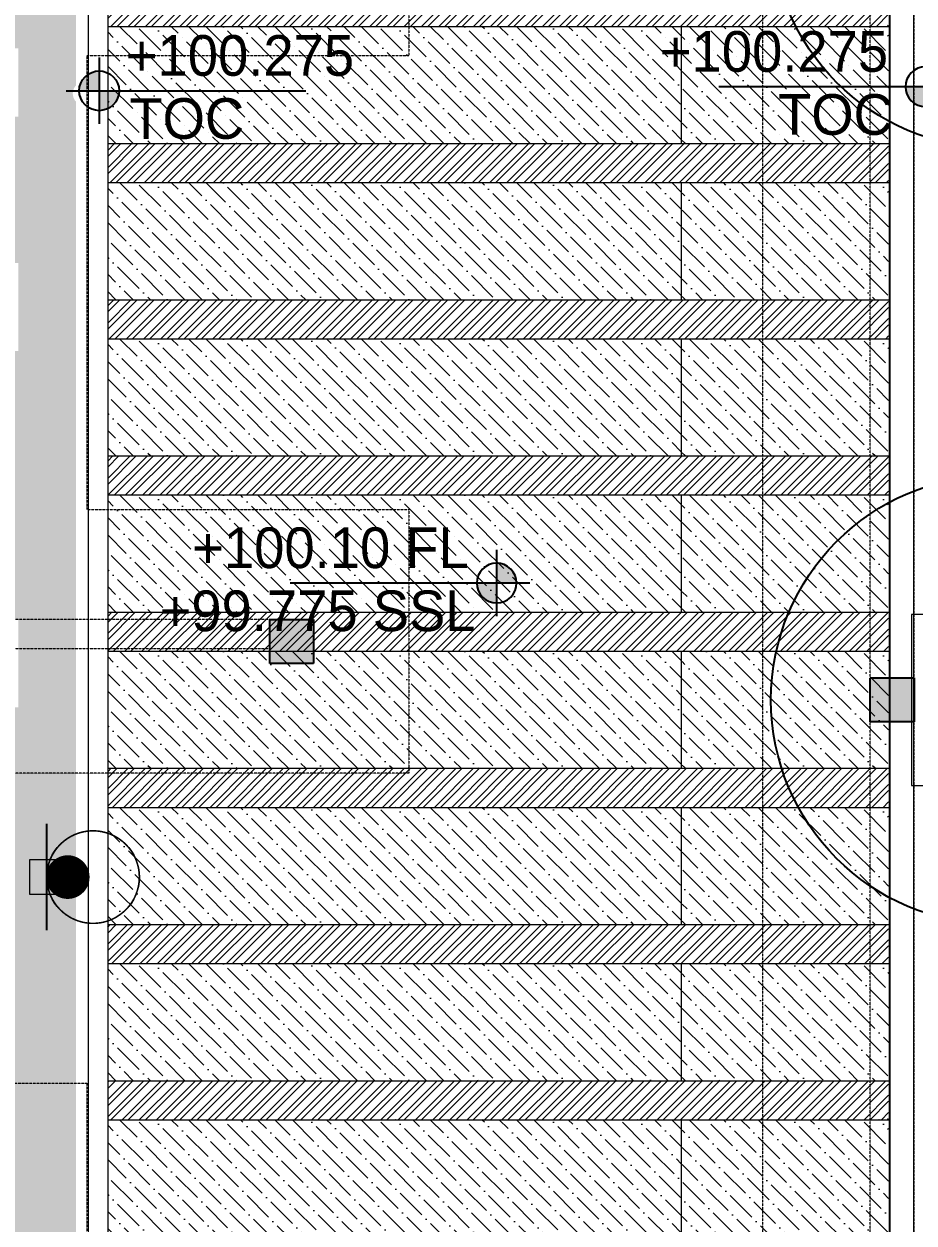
# Model space of a CAD drawing. Header units: millimetres. Extents: x 7964926 to 16080295, y -6277184 to -2986664.
# Drawn here: x 8092044 to 8101161, y -3120893 to -3108610 of the extents above; entities that cross this region are included whole.
import ezdxf

# ---------------------------------------------------------------- set-up
doc = ezdxf.new("R2010")
doc.units = ezdxf.units.MM
doc.header["$LTSCALE"] = 2000
doc.header["$MEASUREMENT"] = 0
for name, pattern in [('AUDIT_D_181231162926-8', [0]), ('DASHED2', [0.375, 0.25, -0.125]), ('HIDDEN', [0.375, 0.25, -0.125])]:
    doc.linetypes.add(name, pattern=pattern)
for name, color, linetype in [('a-col', 8, 'DASHED2'), ('a-hat col', 252, 'Continuous'), ('L - proposed trees', 74, 'Continuous'), ('L-FL', 7, 'Continuous')]:
    doc.layers.add(name, color=color, linetype=linetype)
for name, color, linetype, lineweight in [('L - paving', 9, 'Continuous', 5), ('L-ELE 1', 24, 'Continuous', 20), ('L-ELE 2', 30, 'Continuous', 15), ('L-ELE 4', 27, 'Continuous', 9), ('L-HATCH-1', 9, 'Continuous', 5), ('L-LIGHT FIXTURE', 6, 'AUDIT_D_181231162926-8', 18), ('L-Lighting', 6, 'Continuous', 35), ('L-SHRUBS', 96, 'Continuous', 18), ('STR-Capital', 8, 'Continuous', 15), ('STR-Column', 250, 'Continuous', 15), ('STR-Podium Beam', 8, 'Continuous', 15), ('STR-Podium Column', 250, 'Continuous', 15), ('STR-RCC Up Stand', 250, 'Continuous', 15)]:
    doc.layers.add(name, color=color, linetype=linetype, lineweight=lineweight)
doc.styles.add('Century Gothic', font='GOTHIC.TTF')
doc.styles.get("Standard").update_dxf_attribs({"font": 'romans.shx', "width": 0.75})
pattern_1 = [(135, (42990.07, 14400), (-243.067956, 66.2912607), [312.5, -62.5, 0, -62.5])]
pattern_2 = [(135, (42990.07, 12800), (-243.067956, 66.2912607), [312.5, -62.5, 0, -62.5])]
pattern_3 = [(135, (42990.07, 17600), (-243.067956, 66.2912607), [312.5, -62.5, 0, -62.5])]
pattern_4 = [(135, (42990.07, 16000), (-243.067956, 66.2912607), [312.5, -62.5, 0, -62.5])]
pattern_5 = [(135, (42990.07, 20800), (-243.067956, 66.2912607), [312.5, -62.5, 0, -62.5])]
pattern_6 = [(135, (42990.07, 19200), (-243.067956, 66.2912607), [312.5, -62.5, 0, -62.5])]
pattern_7 = [(135, (42990.07, 24000), (-243.067956, 66.2912607), [312.5, -62.5, 0, -62.5])]
pattern_8 = [(135, (42990.07, 22400), (-243.067956, 66.2912607), [312.5, -62.5, 0, -62.5])]
pattern_9 = [(45, (0, 0), (-88.3883476, 88.3883476), []), (45, (0, 62.5), (-88.3883476, 88.3883476), [])]

# ---------------------------------------------------------------- blocks, each defined once
blk = doc.blocks.new('basement - column')
at = {"layer": 'a-hat col'}
h = blk.add_hatch(color=256, dxfattribs=at)
h.dxf.hatch_style = 1
h.paths.add_polyline_path([(106925, -28649), (106475, -28649), (106475, -29099), (106925, -29099)])
h = blk.add_hatch(color=256, dxfattribs=at)
h.dxf.hatch_style = 1
h.paths.add_polyline_path([(113075, -29249), (112625, -29249), (112625, -29699), (113075, -29699)])
at = {"layer": 'a-col', "linetype": 'DASHED2', "ltscale": 0.001}
for points in [[(106475, -28649), (106925, -28649), (106925, -29099), (106475, -29099)], [(112625, -29699), (112625, -29249), (113075, -29249), (113075, -29699)]]:
    blk.add_lwpolyline(points, close=True, dxfattribs=at)
blk = doc.blocks.new('tree14 pp')
at = {"layer": 'L - proposed trees', "ltscale": 2000}
for radius in [1275.3, 143.5]:
    blk.add_circle((-1172.8, 1330.7), radius, dxfattribs=at)
blk = doc.blocks.new('finish lvl')
h = blk.add_hatch(color=256)
edge = h.paths.add_edge_path()
edge.add_ellipse((0.0378, 0.003), major_axis=(-0.0305, 0.0305), ratio=1, start_angle=-45, end_angle=45)
edge.add_line((-0.0053, 0.003), (0.0378, 0.003))
edge.add_line((0.0378, 0.003), (0.0378, 0.0461))
edge = h.paths.add_edge_path()
edge.add_ellipse((0.0378, 0.003), major_axis=(-0.0305, 0.0305), ratio=1, start_angle=135, end_angle=225)
edge.add_line((0.0809, 0.003), (0.0378, 0.003))
edge.add_line((0.0378, 0.003), (0.0378, -0.0401))
for p, q in [((0.0378, 0.0748), (0.0378, -0.0688)), ((-0.034, 0.003), (0.4857, 0.003))]:
    blk.add_line(p, q)
blk.add_ellipse((0.0378, 0.003), major_axis=(-0.0305, 0.0305), ratio=1, start_param=1.570796326794534, end_param=7.85398163397412)
at = {"layer": 'L-FL'}
for tag, p in [('%%P0.00', (0.1256, 0.0357)), ('FIN.LVL.', (0.1075, -0.103))]:
    blk.add_attdef(tag, p, '', height=0.08, dxfattribs=at)
blk = doc.blocks.new('post top one sided')
at = {"layer": 'L-HATCH-1', "ltscale": 0.1}
h = blk.add_hatch(dxfattribs=at)
h.set_pattern_fill('ANSI31', color=8, scale=0.75)
h.set_pattern_definition([(45, (2008926.81801, -783730.16218), (-0.0662912607362, 0.0662912607362), [])])
h.paths.add_polyline_path([(8035707, -3134921, 1.000003), (8036139, -3134921, 1.000003)])
at = {"layer": 'L-LIGHT FIXTURE', "const_width": 18.8, "elevation": 0}
blk.add_lwpolyline([(8035707, -3134373), (8035707, -3135468)], dxfattribs=at)
at = {"layer": 'L-LIGHT FIXTURE', "const_width": 15, "elevation": 0}
for points in [[(8035707, -3134921, 1.000003), (8036656, -3134921, 3.976835), (8036444, -3135316, 1.671841), (8035707, -3134921, 1.000008)], [(8036139, -3134921, 1.000002), (8035707, -3134921)], [(8036139, -3134921, -1.000002), (8035707, -3134921)]]:
    blk.add_lwpolyline(points, format="xyb", dxfattribs=at)
at = {"layer": 'L-LIGHT FIXTURE'}
blk.add_circle((8036182, -3134921, 0), 475, dxfattribs=at)

msp = doc.modelspace()

# ---------------------------------------------------------------- hatches: boundary and pattern name
at = {"layer": 'L - paving'}
h = msp.add_hatch(dxfattribs=at)
h.set_pattern_fill('ANSI36', color=256, scale=1000, angle=90)
h.set_pattern_definition(pattern_7)
h.paths.add_polyline_path([(8092901.2, -3108635), (8092901.2, -3109835), (8098776.2, -3109835), (8098776.2, -3108635)])
h = msp.add_hatch(dxfattribs=at)
h.set_pattern_fill('ANSI36', color=37, scale=1000, angle=90)
h.set_pattern_definition(pattern_7)
edge = h.paths.add_edge_path()
edge.add_line((8100901.2, -3108635), (8100901.2, -3109835))
edge.add_line((8100901.2, -3109835), (8098786.2, -3109835))
edge.add_line((8098786.2, -3109835), (8098786.2, -3108635))
edge.add_line((8098786.2, -3108635), (8100867.2, -3108635))
h = msp.add_hatch(dxfattribs=at)
h.set_pattern_fill('ANSI36', color=256, scale=1000, angle=90)
h.set_pattern_definition(pattern_8)
h.paths.add_polyline_path([(8092901.2, -3110235), (8092901.2, -3111435), (8098776.2, -3111435), (8098776.2, -3110235)])
h = msp.add_hatch(dxfattribs=at)
h.set_pattern_fill('ANSI36', color=37, scale=1000, angle=90)
h.set_pattern_definition(pattern_8)
edge = h.paths.add_edge_path()
edge.add_line((8100901.2, -3110235), (8100901.2, -3111435))
edge.add_line((8100901.2, -3111435), (8098786.2, -3111435))
edge.add_line((8098786.2, -3111435), (8098786.2, -3110235))
edge.add_line((8098786.2, -3110235), (8100886.3, -3110235))
h = msp.add_hatch(dxfattribs=at)
h.set_pattern_fill('ANSI36', color=256, scale=1000, angle=90)
h.set_pattern_definition(pattern_5)
h.paths.add_polyline_path([(8092901.2, -3111835), (8092901.2, -3113035), (8098776.2, -3113035), (8098776.2, -3111835)])
h = msp.add_hatch(dxfattribs=at)
h.set_pattern_fill('ANSI36', color=37, scale=1000, angle=90)
h.set_pattern_definition(pattern_5)
edge = h.paths.add_edge_path()
edge.add_line((8100901.2, -3111835), (8100901.2, -3113035))
edge.add_line((8100901.2, -3113035), (8098786.2, -3113035))
edge.add_line((8098786.2, -3113035), (8098786.2, -3111835))
edge.add_line((8098786.2, -3111835), (8100892, -3111835))
h = msp.add_hatch(dxfattribs=at)
h.set_pattern_fill('ANSI36', color=256, scale=1000, angle=90)
h.set_pattern_definition(pattern_6)
h.paths.add_polyline_path([(8092901.2, -3113435), (8092901.2, -3114635), (8098776.2, -3114635), (8098776.2, -3113435)])
h = msp.add_hatch(dxfattribs=at)
h.set_pattern_fill('ANSI36', color=37, scale=1000, angle=90)
h.set_pattern_definition(pattern_6)
edge = h.paths.add_edge_path()
edge.add_line((8100901.2, -3113435), (8100901.2, -3114635))
edge.add_line((8100901.2, -3114635), (8098786.2, -3114635))
edge.add_line((8098786.2, -3114635), (8098786.2, -3113435))
edge.add_line((8098786.2, -3113435), (8100893.3, -3113435))
h = msp.add_hatch(dxfattribs=at)
h.set_pattern_fill('ANSI36', color=256, scale=1000, angle=90)
h.set_pattern_definition(pattern_3)
h.paths.add_polyline_path([(8092901.2, -3115035), (8092901.2, -3116235), (8098776.2, -3116235), (8098776.2, -3115035)])
h = msp.add_hatch(dxfattribs=at)
h.set_pattern_fill('ANSI36', color=37, scale=1000, angle=90)
h.set_pattern_definition(pattern_3)
edge = h.paths.add_edge_path()
edge.add_line((8100901.2, -3115035), (8100901.2, -3116235))
edge.add_line((8100901.2, -3116235), (8098786.2, -3116235))
edge.add_line((8098786.2, -3116235), (8098786.2, -3115035))
edge.add_line((8098786.2, -3115035), (8100868, -3115035))
h = msp.add_hatch(dxfattribs=at)
h.set_pattern_fill('ANSI36', color=256, scale=1000, angle=90)
h.set_pattern_definition(pattern_4)
h.paths.add_polyline_path([(8092901.2, -3116635), (8092901.2, -3117835), (8098776.2, -3117835), (8098776.2, -3116635)])
h = msp.add_hatch(dxfattribs=at)
h.set_pattern_fill('ANSI36', color=37, scale=1000, angle=90)
h.set_pattern_definition(pattern_4)
edge = h.paths.add_edge_path()
edge.add_line((8100901.2, -3116635), (8100901.2, -3117835))
edge.add_line((8100901.2, -3117835), (8098786.2, -3117835))
edge.add_line((8098786.2, -3117835), (8098786.2, -3116635))
edge.add_line((8098786.2, -3116635), (8100881, -3116635))
h = msp.add_hatch(dxfattribs=at)
h.set_pattern_fill('ANSI36', color=256, scale=1000, angle=90)
h.set_pattern_definition(pattern_1)
h.paths.add_polyline_path([(8092901.2, -3118235), (8092901.2, -3119435), (8098776.2, -3119435), (8098776.2, -3118235)])
h = msp.add_hatch(dxfattribs=at)
h.set_pattern_fill('ANSI36', color=37, scale=1000, angle=90)
h.set_pattern_definition(pattern_1)
h.paths.add_polyline_path([(8100911, -3118235), (8100911, -3119435), (8098786.2, -3119435), (8098786.2, -3118235)])
h = msp.add_hatch(dxfattribs=at)
h.set_pattern_fill('ANSI36', color=256, scale=1000, angle=90)
h.set_pattern_definition(pattern_2)
h.paths.add_polyline_path([(8092901.2, -3119835), (8092901.2, -3121035), (8098776.2, -3121035), (8098776.2, -3119835)])
h = msp.add_hatch(dxfattribs=at)
h.set_pattern_fill('ANSI36', color=37, scale=1000, angle=90)
h.set_pattern_definition(pattern_2)
edge = h.paths.add_edge_path()
edge.add_line((8100901.2, -3119835), (8100901.2, -3121035))
edge.add_line((8100901.2, -3121035), (8098786.2, -3121035))
edge.add_line((8098786.2, -3121035), (8098786.2, -3119835))
edge.add_line((8098786.2, -3119835), (8100885.8, -3119835))
at = {"layer": 'L-HATCH-1'}
h = msp.add_hatch(dxfattribs=at)
h.set_pattern_fill('STEEL', color=26, scale=1000)
h.set_pattern_definition(pattern_9)
h.paths.add_polyline_path([(8100901.2, -3108635), (8100901.2, -3108235), (8092901.2, -3108235), (8092901.2, -3108635)])
h = msp.add_hatch(dxfattribs=at)
h.set_pattern_fill('STEEL', color=26, scale=1000)
h.set_pattern_definition(pattern_9)
h.paths.add_polyline_path([(8100901.2, -3110235), (8100901.2, -3109835), (8092901.2, -3109835), (8092901.2, -3110235)])
h = msp.add_hatch(dxfattribs=at)
h.set_pattern_fill('STEEL', color=26, scale=1000)
h.set_pattern_definition(pattern_9)
h.paths.add_polyline_path([(8100901.2, -3111835), (8100901.2, -3111435), (8092901.2, -3111435), (8092901.2, -3111835)])
h = msp.add_hatch(dxfattribs=at)
h.set_pattern_fill('STEEL', color=26, scale=1000)
h.set_pattern_definition(pattern_9)
h.paths.add_polyline_path([(8100901.2, -3113435), (8100901.2, -3113035), (8092901.2, -3113035), (8092901.2, -3113435)])
h = msp.add_hatch(dxfattribs=at)
h.set_pattern_fill('STEEL', color=26, scale=1000)
h.set_pattern_definition(pattern_9)
h.paths.add_polyline_path([(8100901.2, -3115035), (8100901.2, -3114635), (8092901.2, -3114635), (8092901.2, -3115035)])
h = msp.add_hatch(dxfattribs=at)
h.set_pattern_fill('STEEL', color=26, scale=1000)
h.set_pattern_definition(pattern_9)
h.paths.add_polyline_path([(8100901.2, -3116635), (8100901.2, -3116235), (8092901.2, -3116235), (8092901.2, -3116635)])
h = msp.add_hatch(dxfattribs=at)
h.set_pattern_fill('STEEL', color=26, scale=1000)
h.set_pattern_definition(pattern_9)
h.paths.add_polyline_path([(8100901.2, -3118235), (8100901.2, -3117835), (8092901.2, -3117835), (8092901.2, -3118235)])
h = msp.add_hatch(dxfattribs=at)
h.set_pattern_fill('STEEL', color=26, scale=1000)
h.set_pattern_definition(pattern_9)
h.paths.add_polyline_path([(8100901.2, -3119835), (8100901.2, -3119435), (8092901.2, -3119435), (8092901.2, -3119835)])
at = {"layer": 'L-SHRUBS'}
h = msp.add_hatch(dxfattribs=at)
h.set_pattern_fill('GRASS', color=256, scale=200)
h.paths.add_polyline_path([(8083565.1, -3113844.9), (8083565.1, -3113046.3), (8084365.1, -3113046.3), (8084365.1, -3113844.9)])
h.paths.add_polyline_path([(8090862.2, -3105189.5), (8090862.2, -3105988.1), (8090062.2, -3105988.1), (8090062.2, -3105189.5)])
h.paths.add_polyline_path([(8092101.4, -3105074.1), (8092101.4, -3104724.1), (8092451.4, -3104724.1), (8092451.4, -3105074.1)])
h.paths.add_polyline_path([(8090186.1, -3104660), (8090186, -3105135), (8088711.3, -3105135), (8088711.3, -3107985), (8091811, -3107985), (8091811.1, -3108860), (8091986.3, -3108860), (8091986.3, -3109560), (8091686.3, -3109560), (8091686.3, -3111060), (8091986.3, -3111060), (8091986.3, -3111960), (8091686.3, -3111960), (8091686.2, -3111960), (8091686.2, -3111960), (8090936.3, -3111960), (8090936.3, -3112085), (8089436.3, -3112085), (8089436.3, -3112085), (8082936.1, -3112085), (8082936.2, -3113584.9), (8082936.2, -3113585), (8082936.2, -3114635), (8082936.2, -3114585), (8083286.3, -3114585), (8083886.3, -3114585), (8084511.3, -3114585), (8085261.3, -3114585), (8085261.3, -3113010), (8085379.2, -3113010), (8092576.2, -3113010), (8092576.2, -3109405.2), (8092575.2, -3109404.1), (8092574.3, -3109403.1), (8092573.4, -3109402), (8092572.4, -3109400.9), (8092571.5, -3109399.8), (8092570.7, -3109398.7), (8092569.8, -3109397.6), (8092568.9, -3109396.5), (8092568.1, -3109395.3), (8092567.2, -3109394.2), (8092566.4, -3109393), (8092565.6, -3109391.9), (8092564.8, -3109390.7), (8092564, -3109389.5), (8092563.2, -3109388.3), (8092562.5, -3109387.1), (8092561.7, -3109385.9), (8092561, -3109384.7), (8092560.3, -3109383.5), (8092559.6, -3109382.3), (8092558.9, -3109381), (8092558.2, -3109379.8), (8092557.6, -3109378.5), (8092556.9, -3109377.2), (8092556.3, -3109376), (8092555.7, -3109374.7), (8092555.1, -3109373.4), (8092554.5, -3109372.1), (8092553.9, -3109370.8), (8092553.4, -3109369.5), (8092552.8, -3109368.2), (8092552.3, -3109366.9), (8092551.8, -3109365.5), (8092551.3, -3109364.2), (8092550.8, -3109362.9), (8092550.4, -3109361.5), (8092549.9, -3109360.2), (8092549.5, -3109358.8), (8092549.1, -3109357.5), (8092548.7, -3109356.1), (8092548.3, -3109354.8), (8092547.9, -3109353.4), (8092547.6, -3109352), (8092547.2, -3109350.6), (8092546.9, -3109349.2), (8092546.6, -3109347.9), (8092546.3, -3109346.5), (8092546.1, -3109345.1), (8092545.8, -3109343.7), (8092545.6, -3109342.3), (8092545.3, -3109340.9), (8092545.1, -3109339.5), (8092545, -3109338.1), (8092544.8, -3109336.7), (8092544.6, -3109335.2), (8092544.5, -3109333.8), (8092544.4, -3109332.4), (8092544.3, -3109331), (8092544.2, -3109329.6), (8092544.1, -3109328.2), (8092544, -3109326.8), (8092544, -3109325.3), (8092544, -3109323.9), (8092544, -3109322.5), (8092544, -3109321.1), (8092544, -3109319.7), (8092544, -3109318.2), (8092544.1, -3109316.8), (8092544.2, -3109315.4), (8092544.3, -3109314), (8092544.4, -3109312.6), (8092544.5, -3109311.2), (8092544.6, -3109309.8), (8092544.8, -3109308.3), (8092545, -3109306.9), (8092545.1, -3109305.5), (8092545.3, -3109304.1), (8092545.6, -3109302.7), (8092545.8, -3109301.3), (8092546.1, -3109299.9), (8092546.3, -3109298.5), (8092546.6, -3109297.1), (8092546.9, -3109295.8), (8092547.2, -3109294.4), (8092547.6, -3109293), (8092547.9, -3109291.6), (8092548.3, -3109290.2), (8092548.7, -3109288.9), (8092549.1, -3109287.5), (8092549.5, -3109286.2), (8092549.9, -3109284.8), (8092550.4, -3109283.5), (8092550.8, -3109282.1), (8092551.3, -3109280.8), (8092551.8, -3109279.5), (8092552.3, -3109278.1), (8092552.8, -3109276.8), (8092553.4, -3109275.5), (8092553.9, -3109274.2), (8092554.5, -3109272.9), (8092555.1, -3109271.6), (8092555.7, -3109270.3), (8092556.3, -3109269), (8092556.9, -3109267.8), (8092557.6, -3109266.5), (8092558.2, -3109265.2), (8092558.9, -3109264), (8092559.6, -3109262.7), (8092560.3, -3109261.5), (8092561, -3109260.3), (8092561.7, -3109259.1), (8092562.5, -3109257.9), (8092563.2, -3109256.7), (8092564, -3109255.5), (8092564.8, -3109254.3), (8092565.6, -3109253.1), (8092566.4, -3109252), (8092567.2, -3109250.8), (8092568.1, -3109249.7), (8092568.9, -3109248.5), (8092569.8, -3109247.4), (8092570.7, -3109246.3), (8092571.5, -3109245.2), (8092572.4, -3109244.1), (8092573.4, -3109243), (8092574.3, -3109241.9), (8092575.2, -3109240.9), (8092576.2, -3109239.8), (8092576.2, -3102460), (8091986.3, -3102460), (8091986.3, -3103160), (8090361.3, -3103160), (8090361.3, -3104660)])
h = msp.add_hatch(dxfattribs=at)
h.set_pattern_fill('GRASS', color=256, scale=200)
h.paths.add_polyline_path([(8090186.3, -3117104.6), (8090860.8, -3117104.6), (8090862.2, -3117903.2), (8090062.2, -3117903.2), (8090062.2, -3117110), (8090186.3, -3117110), (8090061.3, -3117110), (8090061.3, -3117460), (8089261.2, -3117460), (8088711.3, -3117460), (8088711.3, -3120435), (8091811, -3120435), (8091811.1, -3121310), (8091986.3, -3121310), (8091986.3, -3122010), (8091811.2, -3122010), (8091811.3, -3123510), (8091986.3, -3123510), (8091986.3, -3124410), (8091686.2, -3124410), (8091686.2, -3124410), (8090936.3, -3124410), (8090936.3, -3124660), (8089436.3, -3124660), (8089436.3, -3124410), (8087286.3, -3124410), (8087286.3, -3125110), (8092576.2, -3125110), (8092576.2, -3113010), (8091686.3, -3113010), (8091686.3, -3114710), (8091986.3, -3114710), (8091986.3, -3115610), (8090186.3, -3115610)])

# ---------------------------------------------------------------- linework, layer by layer
at = {"layer": 'L-ELE 1'}
msp.add_line((8092901.2, -3102260), (8092901.2, -3128210), dxfattribs=at)
at = {"layer": 'L-ELE 1', "lineweight": 25}
msp.add_lwpolyline([(8100911, -3106710), (8100911, -3132260)], dxfattribs=at)
at = {"layer": 'L-ELE 2'}
msp.add_line((8092701.2, -3102460), (8092701.2, -3125110), dxfattribs=at)
for points in [[(8101136.2, -3116410), (8102880.5, -3116410), (8102880.5, -3114660), (8101136.2, -3114660)], [(8092101.4, -3117524.1), (8092451.4, -3117524.1), (8092451.4, -3117174.1), (8092101.4, -3117174.1)]]:
    msp.add_lwpolyline(points, close=True, dxfattribs=at)
at = {"layer": 'L-ELE 4'}
for p, q in [((8098776.2, -3108635), (8098776.2, -3109835)), ((8098776.2, -3110235), (8098776.2, -3111435)), ((8098776.2, -3111835), (8098776.2, -3113035)), ((8098776.2, -3113435), (8098776.2, -3114635)), ((8098776.2, -3115035), (8098776.2, -3116235)), ((8098776.2, -3116635), (8098776.2, -3117835)), ((8098776.2, -3118235), (8098776.2, -3119435)), ((8098776.2, -3119835), (8098776.2, -3121035))]:
    msp.add_line(p, q, dxfattribs=at)
for points in [[(8092901.2, -3108635), (8100911, -3108635)], [(8092901.2, -3109835), (8100911, -3109835)], [(8092901.2, -3110235), (8100911, -3110235)], [(8092901.2, -3111435), (8100911, -3111435)], [(8092901.2, -3111835), (8100911, -3111835)], [(8092901.2, -3113035), (8100911, -3113035)], [(8092901.2, -3113435), (8100911, -3113435)], [(8092901.2, -3114635), (8100911, -3114635)], [(8092901.2, -3115035), (8100901.2, -3115035)], [(8092901.2, -3116235), (8100901.2, -3116235)], [(8092901.2, -3116635), (8100911, -3116635)], [(8092901.2, -3117835), (8100901.2, -3117835)], [(8092901.2, -3118235), (8100901.2, -3118235)], [(8092901.2, -3119435), (8100901.2, -3119435)], [(8092901.2, -3119835), (8100901.2, -3119835)]]:
    msp.add_lwpolyline(points, dxfattribs=at)
at = {"layer": 'STR-Capital', "linetype": 'HIDDEN', "ltscale": 0.005}
for p, q in [((8099611.1, -3138747.5), (8099611.1, -3087360)), ((8099611.1, -3138747.5), (8099611.1, -3087360)), ((8091061.1, -3119460), (8092686.1, -3119460)), ((8091061.1, -3119460), (8092686.1, -3119460)), ((8092686.1, -3119460), (8092686.1, -3122035)), ((8092686.1, -3119460), (8092686.1, -3122035))]:
    msp.add_line(p, q, dxfattribs=at)
msp.add_lwpolyline([(8091061.1, -3106235), (8095986.1, -3106235), (8095986.1, -3108935), (8092686.1, -3108935), (8092686.1, -3113585), (8095986.1, -3113585), (8095986.1, -3116285), (8091061.1, -3116285), (8091061.1, -3119460)], dxfattribs=at)
msp.add_lwpolyline([(8091061.1, -3106235), (8095986.1, -3106235), (8095986.1, -3108935), (8092686.1, -3108935), (8092686.1, -3113585), (8095986.1, -3113585), (8095986.1, -3116285), (8091061.1, -3116285), (8091061.1, -3119460)], dxfattribs=at)
at = {"layer": 'STR-Podium Beam', "linetype": 'HIDDEN', "lineweight": 5, "ltscale": 0.005}
for p, q in [((8100711.1, -3115310), (8100711.1, -3107810)), ((8100711.1, -3115310), (8100711.1, -3107810)), ((8101161.1, -3115310), (8101161.1, -3107810)), ((8101161.1, -3115310), (8101161.1, -3107810)), ((8094561.1, -3114710), (8091686.1, -3114710)), ((8094561.1, -3114710), (8091686.1, -3114710)), ((8094561.1, -3115010), (8090061.1, -3115010)), ((8094561.1, -3115010), (8090061.1, -3115010)), ((8100711.1, -3123260), (8100711.1, -3115760)), ((8100711.1, -3123260), (8100711.1, -3115760)), ((8101161.1, -3123260), (8101161.1, -3115760)), ((8101161.1, -3123260), (8101161.1, -3115760))]:
    msp.add_line(p, q, dxfattribs=at)
at = {"layer": 'STR-Podium Column', "color": 8, "linetype": 'ByBlock', "ltscale": 0.005}
for points in [[(8094561.1, -3114710), (8095011.1, -3114710), (8095011.1, -3115160), (8094561.1, -3115160)], [(8094561.1, -3114710), (8095011.1, -3114710), (8095011.1, -3115160), (8094561.1, -3115160)], [(8100711.1, -3115310), (8101161.1, -3115310), (8101161.1, -3115760), (8100711.1, -3115760)], [(8100711.1, -3115310), (8101161.1, -3115310), (8101161.1, -3115760), (8100711.1, -3115760)]]:
    msp.add_lwpolyline(points, close=True, dxfattribs=at)
at = {"layer": 'STR-RCC Up Stand'}
msp.add_line((8101160.5, -3142785), (8101160.5, -3086360), dxfattribs=at)
msp.add_line((8101160.5, -3142785), (8101160.5, -3086360), dxfattribs=at)

# ---------------------------------------------------------------- block references
at = {"layer": 'L - proposed trees', "color": 1, "xscale": 1.8, "yscale": 1.8, "zscale": 1.8}
for p in [(8104102.3, -3109980.2), (8104102.3, -3117930.2)]:
    msp.add_blockref('tree14 pp', p, dxfattribs=at)
at = {"layer": 'L-FL', "ltscale": 0.5}
ref = msp.add_blockref('finish lvl', (8092635.3, -3109308.5), dxfattribs=dict(at, xscale=4725.606725105103, yscale=4725.606725105103, zscale=4725.606725105103, rotation=0.0002105369682294075))
ref.add_attrib('FIN.LVL.', 'TOC', (8093124.1, -3109786.6, 0), dxfattribs={"ltscale": 0.5, "height": 416.57, "rotation": 0.00021, "style": 'Century Gothic'})
ref.add_attrib('%%P0.00', '+100.275', (8093086.7, -3109140.7), dxfattribs={"ltscale": 0.5, "height": 416.57, "rotation": 0.00021, "style": 'Century Gothic'})
ref = msp.add_blockref('finish lvl', (8101456.1, -3109267.3), dxfattribs=dict(at, xscale=-4725.606725105102, yscale=4725.606725105102, zscale=4725.606725105102, rotation=0.0004210737945520293))
ref.add_attrib('FIN.LVL.', 'TOC', (8099768.3, -3109745.4, 0), dxfattribs={"ltscale": 0.5, "height": 416.57, "rotation": 0.00042, "style": 'Century Gothic'})
ref.add_attrib('%%P0.00', '+100.275', (8098557.1, -3109099.6), dxfattribs={"ltscale": 0.5, "height": 416.57, "rotation": 0.00042, "style": 'Century Gothic'})
ref = msp.add_blockref('finish lvl', (8097064.1, -3114351.8), dxfattribs=dict(at, xscale=-4725.606725105103, yscale=4725.606725105103, zscale=4725.606725105103, rotation=359.9997894630317))
ref.add_attrib('FIN.LVL.', '+99.775 SSL', (8093432.7, -3114829.8, 0), dxfattribs={"ltscale": 0.5, "height": 416.567, "rotation": 359.99979, "style": 'Century Gothic'})
ref.add_attrib('%%P0.00', '+100.10 FL', (8093766.7, -3114184), dxfattribs={"ltscale": 0.5, "height": 416.57, "rotation": 359.99979, "style": 'Century Gothic'})
at = {"layer": 'L-Lighting', "color": 2}
msp.add_blockref('post top one sided', (56569.1, 17571.6, 0), dxfattribs=at)
at = {"layer": 'STR-Column', "ltscale": 1000}
msp.add_blockref('basement - column', (7988086.1, -3086060.7), dxfattribs=at)

doc.saveas('drawing.dxf')
